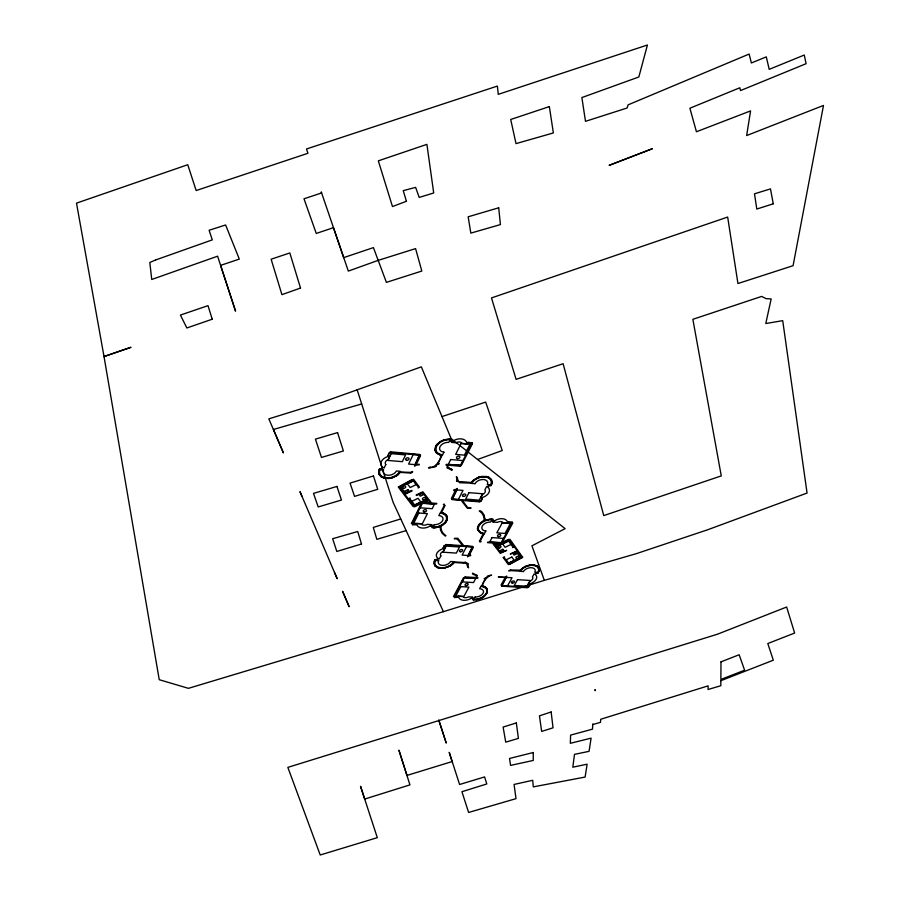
<?xml version="1.0" encoding="UTF-8"?>
<svg xmlns="http://www.w3.org/2000/svg" width="900" height="900" viewBox="0 0 900 900"><rect width="100%" height="100%" fill="white"/><g stroke="black" fill="none" stroke-linecap="round" stroke-linejoin="round"><path stroke-width="1.35" d="M492.199 482.006L492.075 483.255M477.45 528.266L477.551 529.65M479.363 541.316L483.188 533.903L480.713 533.183M477.45 528.255L478.192 525.814M484.942 520.267L484.886 518.839M470.621 508.286L470.97 507.69L467.618 507.6L462.397 500.479L479.171 501.817M539.392 570.442L539.381 568.913M539.392 570.454L537.874 573.244M473.411 547.267L469.98 553.86L470.734 555.649A5.76 3.578 -18.1 0 0 468.968 555.964L467.572 556.841L472.376 546.986L445.928 545.108C444.037 544.972 441.495 552.409 444.139 545.377M512.854 522.855L502.279 542.363L508.466 539.404L510.064 539.505L522.754 557.392L509.782 564.266M449.933 440.674L450.382 439.729A10.789 7.166 -18.3 0 0 436.804 445.86A10.789 7.166 -18.3 0 0 441.686 454.669L442.046 454.849M492.075 483.266L491.535 484.796M484.065 533.812L480.24 540.99L481.207 541.609L479.891 542.036M491.726 520.515L492.176 519.649A10.237 6.446 -18.7 0 0 479.25 525.409A10.237 6.446 -18.7 0 0 483.66 533.329L484.076 533.599M420.469 455.749L420.48 455.085M472.399 443.79L472.444 443.171M453.454 596.599L463.624 577.654M487.406 592.515L487.249 588.87M434.284 561.161L433.969 563.726L435.026 565.954M378.979 470.048L378.911 474.154M435.431 446.839L434.947 449.505M487.406 592.526L484.312 596.452M446.996 520.38L447.435 517.444M434.284 561.15L434.869 559.969M378.979 470.025L379.327 469.249M451.384 498.42L454.826 491.647L453.668 490.14L454.106 489.679A6.03 3.915 -18.2 0 0 455.861 489.386L457.312 488.452L452.464 498.994L479.486 501.199C481.939 501.03 483.525 494.291 481.433 500.715M446.996 520.391L445.995 522.101M435.544 446.558L436.286 445.23M388.811 453.026C387.101 459.99 388.17 452.621 390.859 452.52L419.332 455.13L414.551 466.121L416.363 465.075A6.098 4.016 -17.4 0 1 419.22 464.918L419.13 464.231L416.261 464.456L420.424 455.85M500.985 585.113L505.17 577.564L498.308 576.9L500.782 576.765A5.636 3.442 -18.7 0 0 505.091 577.046L506.779 576.101L501.975 585.607L527.197 587.16L529.571 584.212L530.291 584.314L528.806 586.89M435.904 466.312L435.026 466.954A24.334 15.874 -17.7 0 0 428.963 468.202L428.524 467.685L430.234 467.213M437.738 464.119L437.558 464.366A6.109 4.016 -18 0 0 435.836 466.312M442.091 455.276L438.244 463.061L439.279 463.759L437.782 464.152M411.334 523.597L421.267 503.606L414.877 506.689L413.179 506.576L398.272 487.024L412.088 479.543A23.085 15.075 -17.7 0 0 411.48 480.476L399.218 487.08L413.978 506.149L426.6 500.411A23.681 15.457 -17.7 0 0 429.615 500.321L431.516 502.999L436.804 503.415L436.5 504.034L422.325 503.325L412.11 523.789L416.295 524.599L412.358 524.936M491.535 484.808L490.86 485.798L489.274 485.752C487.53 488.52 488.036 484.043 490.478 485.201A10.496 6.784 -18.9 0 0 485.505 477.022A10.496 6.784 -18.9 0 0 472.106 482.704L471.195 483.142M472.354 443.902L461.284 465.525M440.606 512.618L444.364 505.226L443.351 504.574L444.262 504.011M445.151 505.35L441.473 512.595L442.327 512.764M437.411 559.924L437.963 558.866L434.902 559.924M465.604 562.061L464.231 562.455M477.124 575.719L476.955 575.077A23.006 14.209 -18.5 0 1 472.669 573.109C470.959 574.999 478.474 574.481 475.92 577.553L465.435 576.911M473.974 598.601L473.603 599.288A9.855 5.985 -18 0 0 485.989 593.786A9.855 5.985 -18 0 0 481.725 586.508L481.579 586.474M508.804 571.028L510.255 570.6M459.394 482.704L471.15 483.142M379.485 468.968L381.397 468.799C383.31 465.975 382.376 470.902 380.171 469.361A10.777 7.133 -16.7 0 0 385.83 477.776A10.777 7.133 -16.7 0 0 399.488 471.994L410.974 472.387M400.151 472.387L410.625 473.051M478.474 525.319L478.969 524.599M437.377 559.98L435.51 560.295A10.114 6.3 -17.5 0 0 440.527 567.72A10.114 6.3 -17.5 0 0 453.386 562.331L454.286 561.915M400.14 472.399L399.589 473.141M412.493 472.14C413.077 470.745 411.716 472.005 411.064 472.365M436.298 445.219L436.86 444.454M509.681 564.278L509.704 564.255A21.814 13.466 -18.5 0 0 510.289 563.434L521.899 557.359L509.287 539.91L497.171 545.389A22.399 13.838 -18.5 0 0 494.224 545.512L492.514 543.004L487.463 542.655L487.777 542.07L501.255 542.632L512.021 522.877L508.039 522.135L512.359 521.933M520.301 570.173L510.964 569.981M478.98 524.587L480.724 522.776M453.645 563.13L454.118 562.5L463.567 563.108M472.039 481.579L471.353 482.501L461.621 481.691M520.312 570.15L521.775 568.642M445.804 522.36L445.196 523.046M453.634 563.141L452.599 564.244M436.871 444.442L440.021 441.686L444.15 439.762M472.05 481.567L472.702 480.859M481.264 500.974L480.532 501.536M399.161 473.647L397.935 474.806M445.185 523.058L442.598 525.15M472.714 480.848L473.445 480.161M528.671 587.025L527.456 587.655M452.588 564.255L451.35 565.267M412.245 472.41L410.726 473.062M461.239 465.559L460.192 466.11M521.786 568.631L525.15 566.46M473.456 480.15L477.765 477.562M397.924 474.817L396.799 475.661M484.29 596.464L482.389 597.724M481.264 522.349L482.692 521.381M451.327 565.279L450.506 565.83M465.12 562.601L465.401 562.658A5.76 3.578 -18.1 0 0 467.618 563.276L468.259 563.692A23.006 14.209 -18.5 0 0 468.506 567.664M396.484 475.875L392.423 477.754M442.575 525.161L441.36 525.859M482.704 521.381L483.952 520.436A22.174 14.074 -18.1 0 0 479.284 511.02C481.252 509.816 483.221 513.788 484.144 515.317M450.191 566.021L444.589 568.102M482.366 597.735L481.162 598.342M389.621 452.205L390.442 451.912M441.338 525.87L441.034 526.286A22.174 14.074 -18.1 0 0 445.95 535.601L445.286 536.096L442.103 533.261L440.483 530.044L440.168 526.41L439.009 526.849M411.986 501.255L418.027 498.308L420.806 501.952L414.776 504.889M508.466 541.114L502.639 543.915L505.091 547.29L510.907 544.5M525.173 566.46L527.108 565.673M481.151 598.354L478.204 599.377M477.787 477.551L478.463 477.293M484.954 520.256L491.558 518.996M477.608 459.484L502.245 450.517L485.674 402.086L441.99 416.576L421.346 366.851L322.594 402.188L268.83 418.86L283.41 452.891L273.409 429.48L361.688 403.965L393.075 502.2L443.419 611.663L544.342 580.365L636.289 553.669L707.648 529.774L807.064 493.054L782.719 320.659L765.776 323.539L771.165 298.924L766.159 298.654L761.648 296.415L692.865 319.309L721.271 475.897L603.754 515.599L563.108 363.713L516.094 379.35L491.501 297.923L727.661 217.058L737.944 283.534L793.08 265.691L823.5 105.435L746.64 135.562L750.577 110.903L696.431 131.749L689.895 108.225L739.834 87.761L740.531 90.574L806.096 63.697L804.262 55.035L769.207 69.356L766.294 56.88L751.365 62.977L749.137 54.056L628.11 104.85L627.131 107.989L585.495 121.343L581.884 97.56L638.831 76.995L647.426 45L498.24 94.365L497.396 86.074L306.473 148.995L307.957 153.281L196.155 190.541L187.763 164.722L76.5 203.141L104.017 356.558L159.232 679.702L188.426 688.342L443.419 611.663M478.485 477.281L479.183 477.056M509.164 570.442L510.593 569.981M438.986 526.86L436.174 527.558M527.13 565.661L530.494 564.896M400.657 518.962L373.298 527.423L376.83 539.336L406.136 530.606M464.625 577.046L465.221 576.923M479.194 477.045L481.714 476.46M444.173 439.751L450.067 439.009M392.411 477.765L389.464 478.406M430.245 467.213C435.308 469.001 443.959 455.58 439.402 454.826M478.192 599.377L476.516 599.704M510.266 570.589L519.806 571.129M464.062 562.5L454.309 561.915M479.993 501.739L479.363 501.817M460.159 466.121L459.517 466.2M444.566 568.114L443.891 568.226M436.151 527.558L435.454 527.648M481.725 476.46L486.551 476.505M476.494 599.715L473.558 599.85M443.869 568.226L441.495 568.373M389.441 478.406L388.35 478.519M468.484 567.664C466.369 567.18 468.405 561.769 463.613 563.108M519.885 571.14L520.695 570.724A9.877 6.008 -19.2 0 1 533.34 565.425A9.877 6.008 -19.2 0 1 537.773 572.659C535.759 571.534 534.859 575.561 536.636 573.176L537.806 573.244M530.516 564.896L533.734 564.863M445.759 544.534L462.701 545.648L457.11 538.875M435.431 527.648L434.745 527.715M434.723 527.715L434.048 527.749M388.339 478.519L383.839 478.08M527.085 587.7L501.626 586.181M461.43 481.68C456.559 482.974 458.37 477.338 456.368 476.55A24.334 15.874 -17.7 0 1 456.548 480.949L457.223 481.421M434.025 527.749L433.35 527.749M457.099 538.875L454.252 538.796L454.815 538.222A22.174 14.074 -18.1 0 0 457.819 538.267L463.826 545.726L472.759 546.39M426.735 501.041L429.176 500.963L430.346 502.909L423.743 502.391L426.724 501.041M441.484 568.373L440.516 568.327M433.339 527.749L431.786 527.58L432.214 526.387L430.976 526.298L433.046 525.949M491.569 518.996L493.065 519.154L492.626 520.358L493.841 520.447L492.165 520.942M459.461 466.2L448.2 465.21L447.739 467.438L448.808 467.831M458.618 596.306L462.78 596.543A4.252 2.587 -17.8 0 0 468.619 596.869L472.77 597.105A8.314 5.051 -17.8 0 1 463.748 600.3A8.314 5.051 -17.8 0 1 458.618 596.317M473.546 599.85L472.669 599.648L473.152 598.646L471.983 598.579L473.827 598.151M450.079 439.009L450.765 439.076M470.621 508.298L470.396 508.275A22.174 14.074 -18.1 0 0 467.348 508.207L461.239 500.389L451.845 499.534M391.162 451.868L419.794 454.489M454.365 597.589L458.19 597.229L454.264 596.61L464.355 577.789L477.686 578.239L477.99 577.676L476.764 577.609A5.692 3.488 -18.2 0 1 477.067 575.719M440.494 568.327L438.964 568.091M533.745 564.874L537.154 565.942M450.776 439.076L451.406 439.346L450.877 440.516C453.353 440.426 451.103 442.08 450 440.966M482.411 585.99C482.546 581.535 488.655 575.235 491.591 575.145A23.006 14.209 -18.5 0 1 488.126 575.775L487.305 576.349A5.692 3.488 -18.2 0 1 485.73 578.081L485.325 578.183M482.423 586.001L483.817 586.327M486.574 476.505L487.17 476.651M438.952 568.091L437.569 567.664M442.35 512.764L442.924 512.933M485.28 578.171L484.132 578.633L485.066 579.217L481.421 586.384M383.827 478.08L381.319 476.966M487.485 476.73L488.869 477.259M442.946 512.933L444.037 513.349M483.829 586.327L484.582 586.609M437.558 567.664L436.579 567.202M448.808 467.843L450.911 468.844M484.594 586.62L485.494 587.081M480.701 533.171L477.551 529.673M488.88 477.27L491.445 479.452M438.536 454.455L436.286 452.79M444.308 513.472L445.455 514.192M472.14 442.733C463.646 443.97 468.664 440.37 471.544 443.756L460.553 465.277L446.276 464.377L445.961 465.019L447.289 465.221A6.109 4.016 -18 0 1 446.94 467.28L447.131 468.011A24.334 15.874 -17.7 0 1 451.766 470.351L452.183 469.642M450.911 468.855L452.183 469.631M537.165 565.954L537.93 566.505M485.505 587.092L487.238 588.87M381.308 476.966L379.012 474.401M440.674 513.045L441.011 513.18A10.384 6.626 -17.6 0 1 445.714 521.246A10.384 6.626 -17.6 0 1 432.697 527.096L433.069 525.983M435.724 566.629L435.026 565.965M537.941 566.516L539.381 568.901M445.86 514.53L446.659 515.452M436.275 452.79L435.161 450.776M446.67 515.464L447.435 517.421M491.692 479.891L492.199 481.995M334.451 572.434L337.196 578.734L299.981 491.659L301.871 496.159M441.99 416.576L451.147 438.615L565.121 528.649L531.934 545.816L544.342 580.365M484.144 515.329L484.886 518.827M357.142 389.846L361.688 403.965M435.161 450.765L434.947 449.516M457.245 481.376A6.03 3.915 -18.2 0 1 459.585 482.085M399.668 486.866L405.382 494.111L412.099 490.905L411.716 490.41L405.709 493.346L400.714 486.855L413.46 480.611L418.41 487.147L418.174 487.935L419.445 487.136L413.516 479.216L413.089 480.116L399.679 486.799M533.273 752.524L533.227 760.455L510.593 765.405L509.512 758.464L533.273 752.524M720.855 680.692L720.821 685.721L708.075 689.501L708.131 685.856L600.761 719.246L600.446 722.351L592.785 724.567L592.819 723.971L592.459 729.169L570.6 735.109L570.352 743.31L591.097 738.146L589.05 751.342L574.493 754.369L572.816 767.194L587.115 764.19L585.113 777.06L533.295 786.881L532.733 780.3L514.069 784.451L516.015 798.649L468.619 812.452L461.925 791.719L486.799 783.956L484.582 776.925L459.596 784.496L449.224 752.344L452.16 761.558L406.946 775.44L398.914 750.116L409.939 784.879L364.702 799.054L360.529 786.274L377.303 837.664L320.22 855L287.843 767.374L717.626 634.151L786.645 607.016L794.633 633.049L767.801 643.534L773.314 660.206L720.855 680.692M720.99 661.837L720.866 679.466L744.604 670.207L739.159 654.75L720.99 661.837M408.814 498.735L414.394 505.856L428.895 499.545L422.876 491.794L416.137 494.989L416.509 495.473L422.505 492.548L427.365 498.971L414.765 505.114L409.849 498.724L410.085 497.947L408.814 498.735M466.841 443.812L462.296 443.407A4.646 3.083 -18.6 0 0 455.895 442.811L451.35 442.361A9.068 6.019 -18.6 0 1 461.216 438.863A9.068 6.019 -18.6 0 1 466.841 443.812M503.257 557.561L508.354 564.592L521.471 557.528L516.656 551.048L510.255 554.04L516.308 551.745L520.515 557.572L508.478 563.344L504.214 557.539L504.473 556.819L503.257 557.539M513.731 546.784L512.505 547.56L512.764 546.829L508.489 540.9L496.316 546.761L500.636 552.656L506.7 550.339L500.254 553.354L494.876 546.233L508.838 540.191L513.731 546.784M385.808 464.501L384.165 467.989A9.112 6.064 -16.7 0 1 381.375 461.531A9.112 6.064 -16.7 0 1 389.756 456.053L388.136 459.562A4.657 3.105 -16.7 0 0 385.819 464.49M391.23 453.634L388.024 460.429L402.334 461.689L405.562 454.916L391.23 453.634M413.291 454.331L408.611 464.062L414.99 464.625L419.692 454.905L413.291 454.331M443.936 452.149L442.463 455.13A11.261 7.481 -18.3 0 1 436.106 446.299A11.261 7.481 -18.3 0 1 450.259 439.369L448.774 442.373A6.986 4.646 -18.3 0 0 439.999 446.681A6.986 4.646 -18.3 0 0 443.936 452.149M422.111 503.123L419.816 507.757L432.191 508.702L434.509 504.09L422.111 503.123M418.815 512.989L413.764 523.159L422.314 523.778L427.399 513.641L418.815 512.989M450.72 459.517L448.312 464.332L460.834 465.435L463.264 460.642L450.72 459.517M461.093 443.531L455.67 454.354L464.4 455.141L469.856 444.341L461.093 443.531M434.216 524.655L432.821 527.411A10.834 6.919 -17.6 0 0 446.366 520.83A10.834 6.919 -17.6 0 0 440.257 512.775L438.84 515.565A6.716 4.297 -17.6 0 1 442.631 520.56A6.716 4.297 -17.6 0 1 434.216 524.655M455.647 490.05L455.276 490.77L454.849 490.207L455.647 490.05M456.863 489.904L452.115 499.207L458.257 499.691L463.016 490.41L456.863 489.904M468.979 492.649L465.66 499.084L479.194 500.164L482.546 493.751L468.979 492.649M440.887 555.863L439.234 558.99A8.561 5.355 -17.6 0 1 436.849 553.286A8.561 5.355 -17.6 0 1 444.803 548.269L443.194 551.43A4.376 2.734 -17.6 0 0 440.899 555.863M446.231 546.086L443.059 552.206L456.322 553.095L459.529 546.998L446.231 546.086M482.4 494.572L480.69 497.891A8.797 5.67 -18.8 0 0 488.902 492.649A8.797 5.67 -18.8 0 0 486.63 486.54L484.853 489.881A4.5 2.902 -18.8 0 1 482.4 494.572M466.718 546.356L462.094 555.109L468.011 555.502L472.657 546.761L466.718 546.356M469.541 554.681C468.36 555.626 470.689 555.368 469.541 554.681M485.831 531.011L484.38 533.722A10.676 6.728 -18.7 0 1 478.609 525.814A10.676 6.728 -18.7 0 1 492.064 519.322L490.601 522.067A6.626 4.174 -18.7 0 0 482.254 526.106A6.626 4.174 -18.7 0 0 485.831 531.011M464.152 577.609L461.891 581.85L473.524 582.559L475.808 578.329L464.152 577.609M460.834 586.631L455.839 595.957L463.882 596.408L468.9 587.115L460.834 586.631M492.053 537.592L489.69 542.002L501.457 542.824L503.843 538.436L492.053 537.592M502.166 522.945L496.834 532.834L505.035 533.43L510.401 523.553L502.166 522.945M475.088 597.038L473.704 599.58A10.294 6.244 -18 0 0 486.619 593.393A10.294 6.244 -18 0 0 481.027 586.136L479.632 588.701A6.39 3.881 -18 0 1 483.109 593.201A6.39 3.881 -18 0 1 475.088 597.038M506.317 577.406L501.649 585.799L507.364 586.148L512.044 577.755L506.317 577.406M517.534 579.668L514.271 585.472L526.871 586.226L530.156 580.444L517.534 579.668M529.999 581.186L528.322 584.179A8.28 5.018 -19.2 0 0 536.108 579.352A8.28 5.018 -19.2 0 0 534.139 573.93L532.406 576.934A4.241 2.565 -19.2 0 1 529.999 581.175M431.764 524.678L431.741 524.7A8.752 5.591 -17.3 0 1 422.269 528.053A8.752 5.591 -17.3 0 1 416.723 523.597L421.144 523.901A4.478 2.857 -17.3 0 0 427.365 524.351L431.764 524.678M493.031 522.023L497.284 522.371A4.399 2.768 -19 0 1 503.303 522.821L507.566 523.136A8.606 5.423 -19 0 0 502.38 518.704A8.606 5.423 -19 0 0 493.031 522.023M413.449 480.848L407.351 483.84L410.186 487.553L416.272 484.571L413.449 480.848M407.914 489.679L404.876 491.164L405.877 492.48L408.915 490.995L407.914 489.679M422.325 493.414L419.299 494.899L420.289 496.204L423.315 494.719L422.325 493.414M499.871 543.521L494.764 544.894L493.616 543.082L499.871 543.521M502.864 549.27L499.961 550.665L500.839 551.858L503.741 550.462L502.864 549.27M516.105 552.533L513.202 553.928L514.069 555.109L516.96 553.725L516.105 552.533M511.853 557.066L506.07 559.834L508.489 563.141L514.26 560.374L511.853 557.066M155.531 259.999L149.816 262.485L151.74 279.472L217.609 256.196L235.553 311.152L220.601 265.376L239.31 259.099L225.619 224.977L209.115 230.265L212.287 239.884L155.531 259.999M643.725 152.021L609.12 165.364L652.41 148.691L643.725 152.021M406.418 201.274L392.479 206.561L378.326 160.841L426.904 144.36L433.71 192.971L419.186 197.415L415.642 187.38L403.245 190.654L406.418 201.274M130.804 347.355L104.017 356.558L130.804 347.355M377.752 260.516L348.334 271.091L333.428 227.678L316.26 233.449L303.998 198.799L321.593 192.949L321.266 191.947L343.71 257.614L373.421 247.612L386.404 282.375L421.819 271.046L415.575 248.602L377.752 260.516M300.521 288.056L281.925 294.649L271.136 259.222L289.822 252.956L300.521 288.056M212.231 319.219L186.851 327.971L180.416 315.067L208.001 305.651L212.231 319.219M549.349 106.605L510.716 119.486L516.015 143.618L553.365 132.941L549.349 106.605M551.149 711.979L539.449 715.849L541.654 731.419L553.039 727.819L551.149 711.979M773.246 203.816L756.799 209.047L754.504 193.815L770.479 188.899L773.246 203.816M516.33 722.936L503.111 727.076L505.733 742.163L518.4 738.394L516.33 722.936M373.455 475.965L350.066 483.109L354.544 496.384L377.741 489.296L373.455 475.965M361.519 544.016L336.814 551.464L332.662 538.717L357.728 531.517L361.519 544.016M336.949 486.439L313.493 493.391L318.206 506.947L341.46 500.051L336.949 486.439M498.701 207.799L468.157 216.799L470.824 233.123L500.423 224.584L498.701 207.799M337.567 432.608L315.416 439.121L321.48 457.436L343.384 450.99L337.567 432.608M523.406 571.556L519.908 571.331A10.305 6.266 -19.2 0 1 532.935 565.099A10.305 6.266 -19.2 0 1 538.256 572.501L534.791 572.276A6.401 3.893 -19.2 0 0 531.484 567.686A6.401 3.893 -19.2 0 0 523.406 571.556M438.66 560.7L435.004 560.464A10.564 6.57 -17.5 0 0 440.955 568.058A10.564 6.57 -17.5 0 0 454.185 561.701L450.562 561.476A6.559 4.084 -17.5 0 1 442.35 565.425A6.559 4.084 -17.5 0 1 438.66 560.7M475.02 483.683L471.274 483.368A10.957 7.087 -18.9 0 1 485.066 476.64A10.957 7.087 -18.9 0 1 490.995 485.021L487.271 484.718A6.795 4.399 -18.9 0 0 483.581 479.509A6.795 4.399 -18.9 0 0 475.02 483.683M383.569 469.879L379.631 469.541A11.239 7.447 -16.7 0 0 386.303 478.17A11.239 7.447 -16.7 0 0 400.32 471.308L396.416 470.97A6.975 4.624 -16.7 0 1 387.709 475.245A6.975 4.624 -16.7 0 1 383.569 469.879M349.088 606.6L342.641 591.424L349.088 606.6M446.152 742.86L438.84 720.225L446.152 742.86M595.181 689.636L595.181 690.559L595.181 689.636M512.426 583.11A1.631 0.99 -18.8 0 0 514.474 581.512A1.631 0.99 -18.8 0 0 511.886 581.479A1.631 0.99 -18.8 0 0 512.426 583.11M465.986 585.63A1.643 1.001 -17.9 0 0 468.191 584.134A1.643 1.001 -17.9 0 0 465.66 583.92A1.643 1.001 -17.9 0 0 465.986 585.63M460.395 551.756A1.676 1.046 -17.9 0 0 462.656 550.204A1.676 1.046 -17.9 0 0 460.058 549.956A1.676 1.046 -17.9 0 0 460.395 551.756M498.611 536.681A1.676 1.046 -18.9 0 0 500.715 535.016A1.676 1.046 -18.9 0 0 498.037 534.949A1.676 1.046 -18.9 0 0 498.611 536.681M406.665 460.271A1.789 1.193 -17.2 0 0 409.039 458.572A1.789 1.193 -17.2 0 0 406.238 458.246A1.789 1.193 -17.2 0 0 406.665 460.271M457.493 458.606A1.766 1.17 -18.5 0 0 459.877 456.93A1.766 1.17 -18.5 0 0 457.132 456.604A1.766 1.17 -18.5 0 0 457.493 458.606M463.444 496.384A1.732 1.114 -18.4 0 0 465.784 494.764A1.732 1.114 -18.4 0 0 463.106 494.471A1.732 1.114 -18.4 0 0 463.444 496.384M424.26 511.976A1.732 1.114 -17.3 0 0 426.566 510.356A1.732 1.114 -17.3 0 0 423.866 510.075A1.732 1.114 -17.3 0 0 424.26 511.976M498.96 548.044A1.597 0.99 -18.8 0 0 500.963 546.457A1.597 0.99 -18.8 0 0 498.42 546.413A1.597 0.99 -18.8 0 0 498.96 548.044M516.938 558.428A1.586 0.968 -19.1 0 0 518.929 556.864A1.586 0.968 -19.1 0 0 516.42 556.819A1.586 0.968 -19.1 0 0 516.938 558.428M423.416 499.838A1.665 1.08 -17.4 0 0 425.644 498.274A1.665 1.08 -17.4 0 0 423.045 498.004A1.665 1.08 -17.4 0 0 423.416 499.838M403.481 488.284A1.688 1.103 -17 0 0 405.72 486.697A1.688 1.103 -17 0 0 403.076 486.416A1.688 1.103 -17 0 0 403.481 488.284"/></g></svg>
